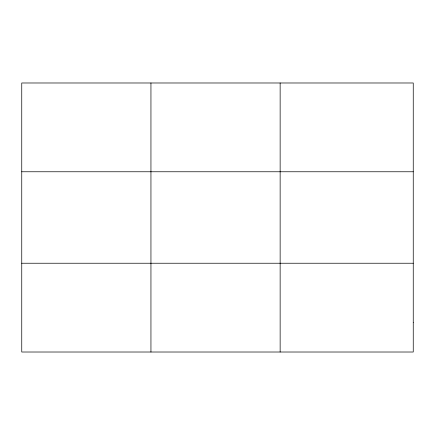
<?xml version="1.0" encoding="UTF-8"?>
<svg xmlns="http://www.w3.org/2000/svg" width="435" height="435" viewBox="0 0 435 435"><rect width="100%" height="100%" fill="white"/><g stroke="black" fill="none" stroke-linecap="round" stroke-linejoin="round"><path stroke-width="0.65" d="M150.945 82.987L150.945 352.013M280.14 82.987L280.14 352.013M21.75 171.765L413.25 171.765M21.75 263.235L413.25 263.235M413.25 322.422L413.25 352.013L21.75 352.013L21.75 82.987L413.25 82.987L413.25 322.422"/></g></svg>
